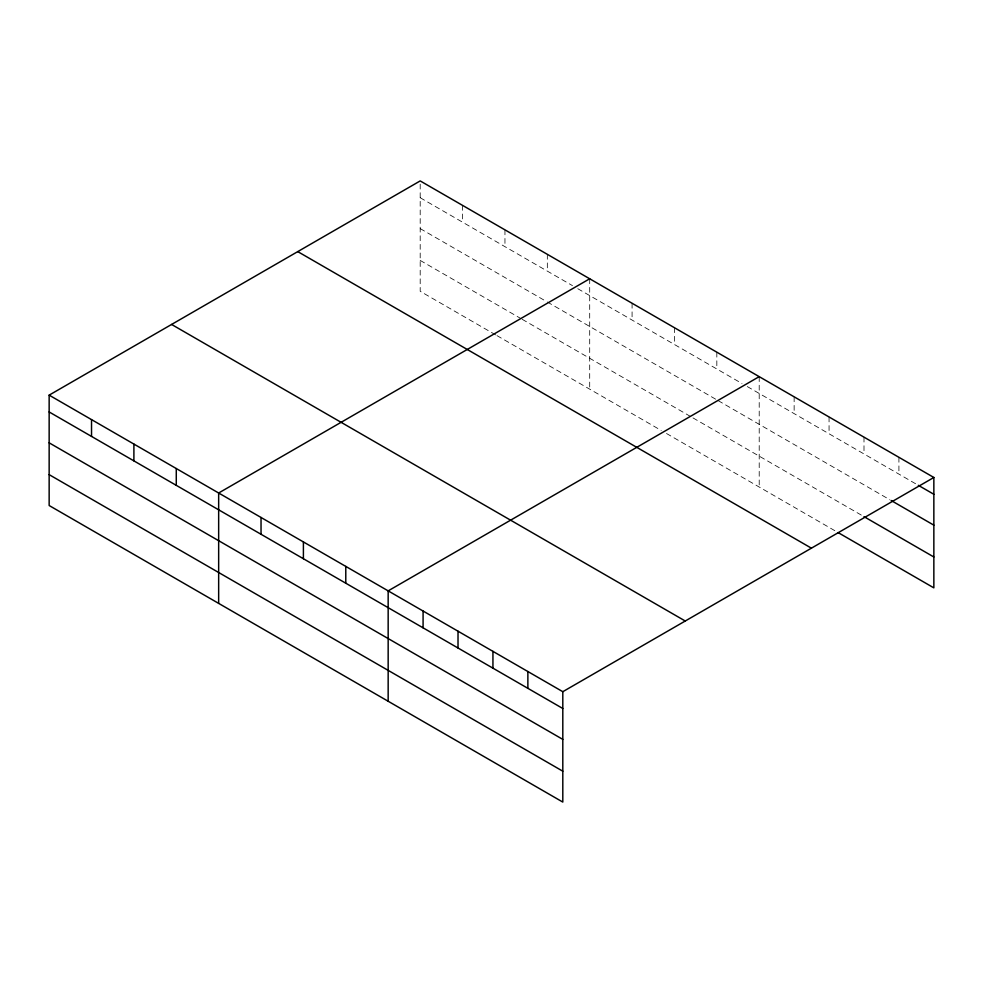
<?xml version="1.0" encoding="UTF-8"?>
<svg xmlns="http://www.w3.org/2000/svg" width="983" height="983" viewBox="0 0 983 983"><rect width="100%" height="100%" fill="white"/><g stroke="black" fill="none" stroke-linecap="round" stroke-linejoin="round"><path stroke-width="0.74" stroke-dasharray="4.92 3.69" d="M495.678 334.884L420.196 291.3L420.196 180.921M420.196 197.73L572.487 285.648M577.783 288.707L741.993 383.517M747.289 386.565L917.028 484.57M420.196 228.609L546.007 301.24M547.334 302.002L716.828 399.86M718.155 400.634L889.861 499.769M420.196 260.421L520.843 318.529M522.17 319.291L691.676 417.148M692.99 417.922L862.705 515.891M497.005 335.645L661.215 430.443M666.511 433.503L836.828 531.84M898.917 457.304L898.917 474.113M863.996 437.14L863.996 453.949M829.062 416.976L829.062 433.786M794.141 396.813L794.141 413.622M759.208 376.649L759.208 487.027M716.828 352.184L716.828 368.981M674.461 327.72L674.461 344.517M632.081 303.256L632.081 320.053M589.702 278.779L589.702 389.157M547.334 254.314L547.334 271.124M504.955 229.85L504.955 246.659M462.575 205.386L462.575 222.195"/><path stroke-width="1.47" d="M562.804 739.388L562.804 691.7L49.15 395.141L49.15 505.52L562.804 802.079L562.804 739.388L49.15 442.829M838.118 532.589L933.85 587.859L933.85 477.48L420.196 180.921L49.15 395.141M589.702 278.779L218.656 493.011L218.656 603.39M759.208 376.649L388.162 590.869L388.162 701.248M562.804 691.7L933.85 477.48M918.331 485.319L933.85 494.277M891.163 500.507L933.85 525.155M863.996 516.64L933.85 556.98M297.751 251.611L811.405 548.17M171.595 324.451L685.249 621.01M49.15 411.951L562.804 708.497M49.15 474.642L562.804 771.2M527.871 671.536L527.871 688.333M492.938 651.373L492.938 668.17M458.017 631.197L458.017 648.006M423.083 611.033L423.083 627.842M345.783 566.405L345.783 583.214M303.403 541.94L303.403 558.737M261.036 517.476L261.036 534.273M176.276 468.547L176.276 485.344M133.897 444.083L133.897 460.88M91.53 419.606L91.53 436.415"/></g></svg>
